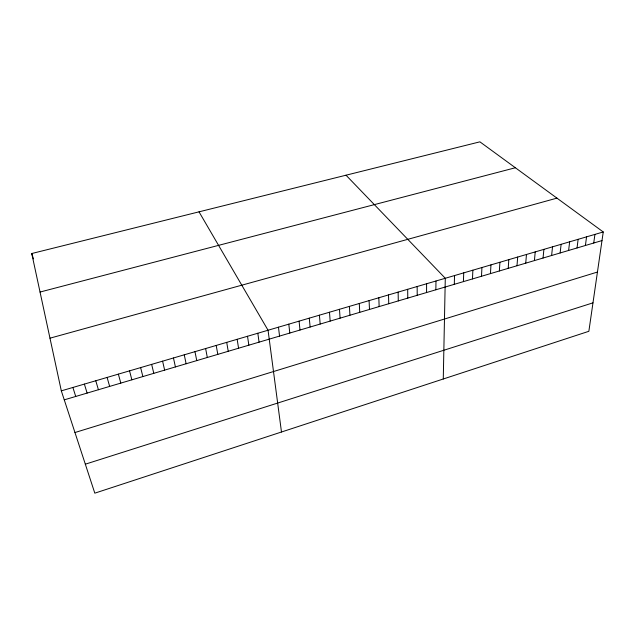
<?xml version="1.0" encoding="UTF-8"?>
<svg xmlns="http://www.w3.org/2000/svg" width="635" height="635" viewBox="0 0 635 635"><rect width="100%" height="100%" fill="white"/><g stroke="black" fill="none" stroke-linecap="round" stroke-linejoin="round"><path stroke-width="0.95" d="M426.561 292.537L426.601 283.75M435.864 289.782L435.975 281.003M443.27 379L445.286 278.273L346.012 175.204M454.295 284.321L454.533 275.566M463.415 281.623L463.725 272.867M472.488 278.932L472.861 270.192M481.497 276.265L481.933 267.526M490.458 273.614L490.958 264.882M499.356 270.97L499.92 262.255M508.206 268.351L508.825 259.644M516.993 265.748L517.676 257.048M525.732 263.16L526.471 254.468M534.416 260.588L535.218 251.904M543.044 258.032L543.901 249.357M551.617 255.492L552.537 246.824M560.141 252.968L561.118 244.308M568.619 250.46L569.651 241.808M577.04 247.96L578.128 239.324M585.414 245.483L586.549 236.855M593.733 243.022L594.924 234.402M603.25 231.958L588.859 331.295L94.813 493.165L61.317 390.858L31.75 253.524L479.901 141.835L603.25 231.958L61.317 390.858M85.328 464.193L592.979 302.847M74.962 432.522L597.44 272.042M64.262 399.852L602.004 240.57M49.974 338.177L556.951 198.128M40.045 292.044L515.374 167.751M199.025 211.836L268.049 330.24L281.48 432.006M72.89 387.469L75.732 396.454M31.75 253.524L33.433 258.874M84.376 384.096L87.114 393.081M95.782 380.754L98.417 389.739M107.109 377.428L109.649 386.413M118.364 374.134L120.801 383.103M129.532 370.856L131.874 379.825M140.629 367.601L142.867 376.571M151.646 364.371L153.797 373.332M162.592 361.164L164.64 370.118M173.458 357.973L175.419 366.927M184.253 354.814L186.126 363.76M194.977 351.671L196.755 360.609M205.629 348.544L207.312 357.481M216.21 345.44L217.805 354.37M226.711 342.36L228.227 351.282M237.149 339.304L238.577 348.218M247.515 336.264L248.856 345.17M257.818 333.24L259.072 342.146M278.463 327.192L279.551 336.082M288.798 324.16L289.806 333.042M299.077 321.143L299.998 330.025M309.277 318.151L310.126 327.025M319.413 315.182L320.183 324.048M329.478 312.229L330.168 321.088M339.479 309.301L340.09 318.151M349.417 306.387L349.948 315.23M359.291 303.49L359.743 312.325M369.094 300.617L369.475 309.443M378.833 297.759L379.143 306.578M388.509 294.918L388.755 303.736M398.129 292.1L398.296 300.911M407.678 289.298L407.781 298.101M417.171 286.52L417.203 295.307"/></g></svg>
